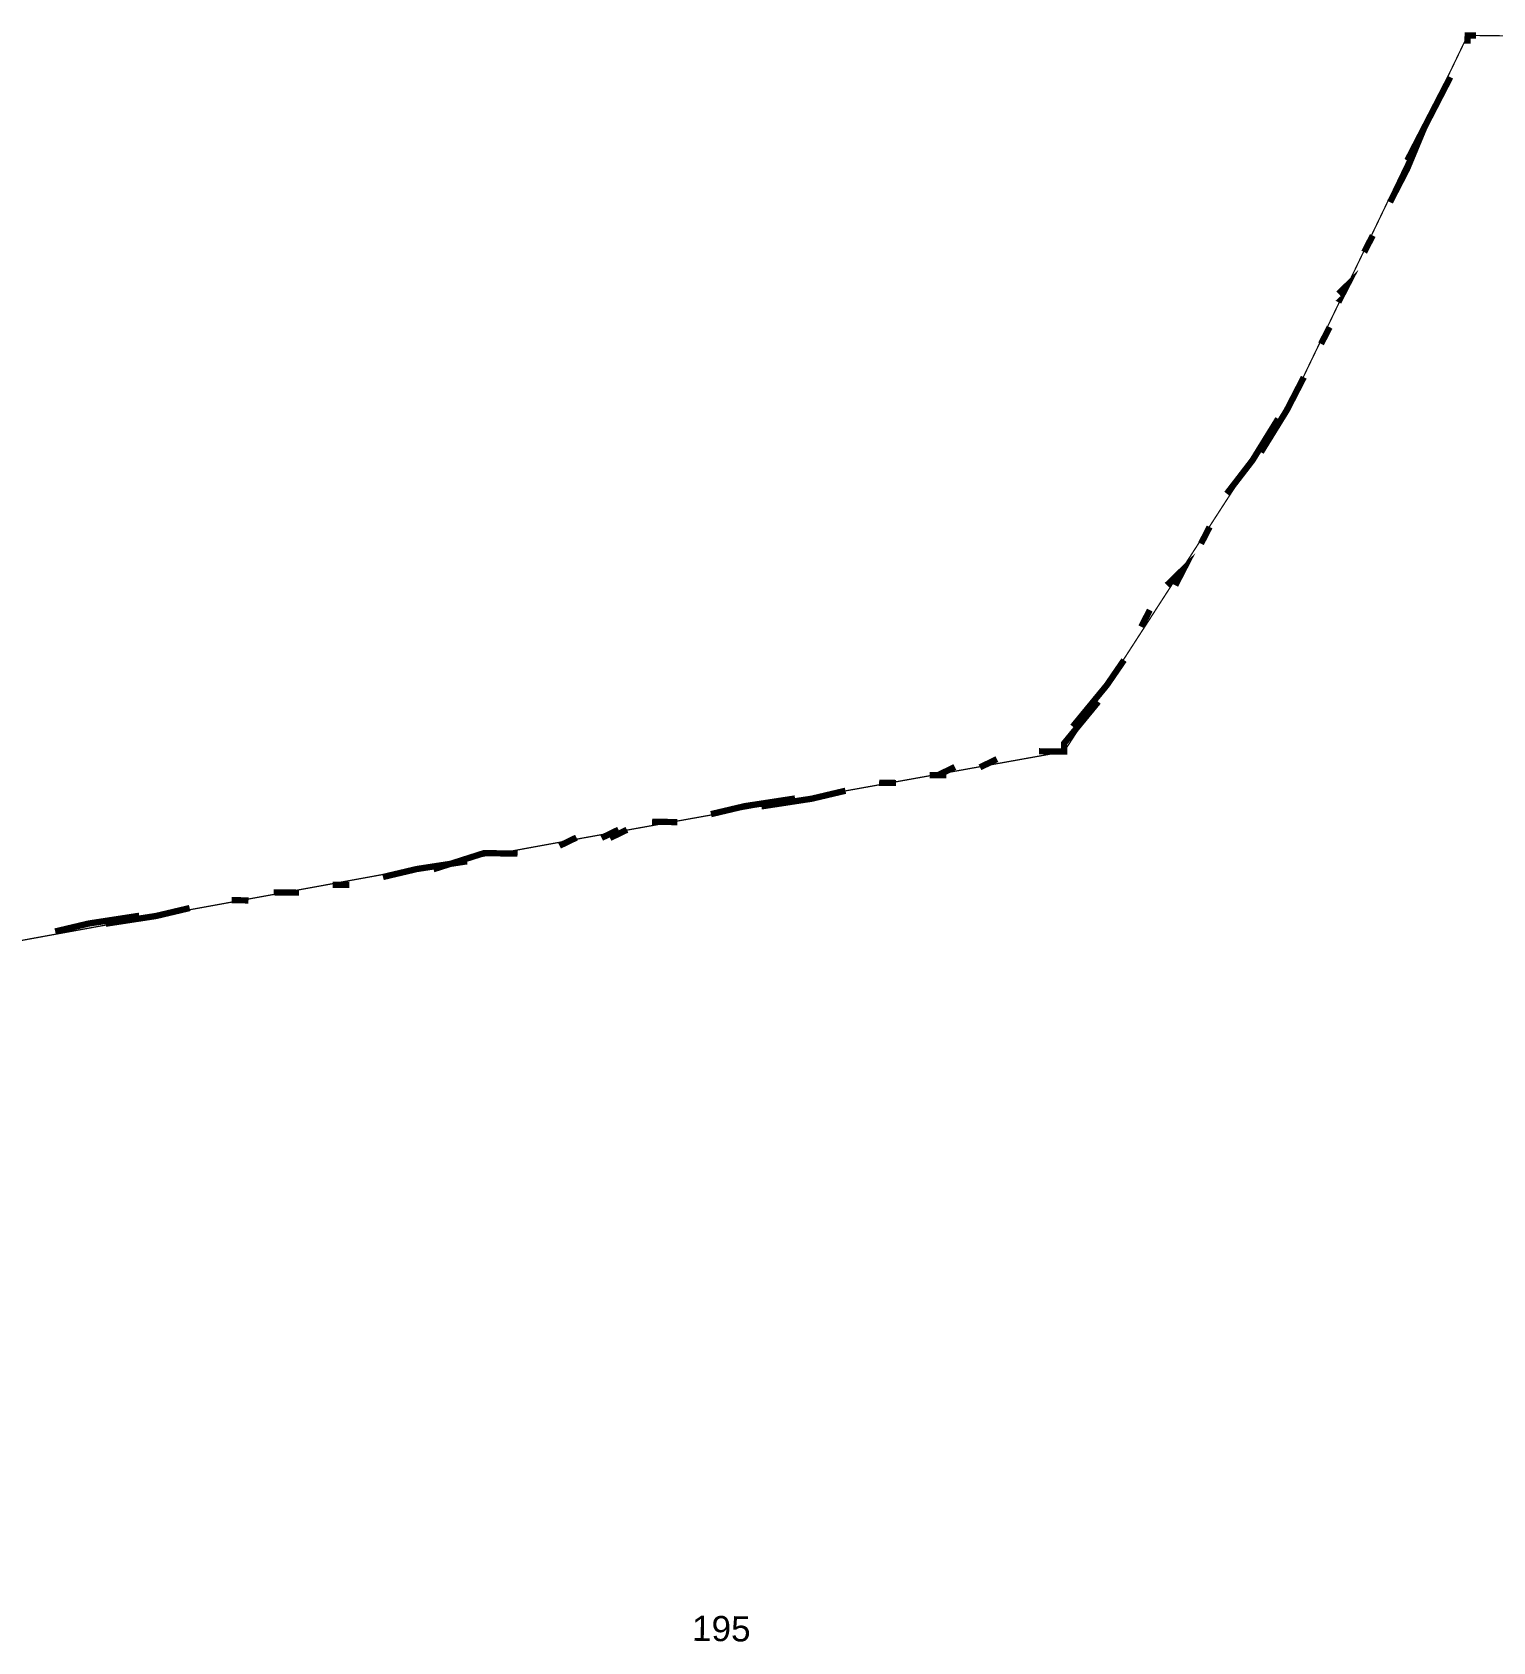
# Model space of a CAD drawing. Header units: metres. Extents: x 259278 to 277237, y 2171369 to 2185379.
# Drawn here: x 273274 to 273964, y 2171817 to 2172578 of the extents above; entities that cross this region are included whole.
import ezdxf

# ---------------------------------------------------------------- set-up
doc = ezdxf.new("R2010")
doc.units = ezdxf.units.M
doc.header["$MEASUREMENT"] = 0
for name, color, linetype in [('SURVEY NO.', 7, 'Continuous'), ('SURVEY PLOT BOUNDARY', 35, 'Continuous'), ('VILLAGE BOUNDARY', 212, 'Continuous')]:
    doc.layers.add(name, color=color, linetype=linetype)
doc.styles.add('PDF Arial', font='arial.ttf')

msp = doc.modelspace()

# ---------------------------------------------------------------- linework, layer by layer
at = {"layer": 'SURVEY PLOT BOUNDARY', "lineweight": 18, "const_width": 0.595}
msp.add_lwpolyline([(273149.54, 2172126.67), (273535.05, 2172197), (273761.57, 2172237.67), (273870.83, 2172406.77), (273952.33, 2172576.22), (274313.07, 2172571.53)], dxfattribs=at)
at = {"layer": 'VILLAGE BOUNDARY', "const_width": 2.97}
for points in [[(273952.28, 2172572.26), (273952.33, 2172576.22), (273956.29, 2172576.17)], [(273944.14, 2172556.5), (273936.01, 2172540.74), (273923.8, 2172517.11)], [(273915.62, 2172497.39), (273923.75, 2172513.15), (273931.94, 2172532.87)], [(273907.48, 2172481.63), (273903.42, 2172473.76)], [(273891.27, 2172454.09), (273895.28, 2172458), (273891.21, 2172450.12)], [(273883.03, 2172430.4), (273887.1, 2172438.28)], [(273874.89, 2172414.64), (273870.83, 2172406.77), (273866.76, 2172398.89), (273854.61, 2172379.22)], [(273838.49, 2172359.6), (273850.59, 2172375.31), (273862.74, 2172394.98)], [(273830.36, 2172343.85), (273826.29, 2172335.97)], [(273814.14, 2172316.3), (273818.21, 2172324.18), (273810.18, 2172316.35)], [(273798.03, 2172296.68), (273802.09, 2172304.56)], [(273789.89, 2172280.92), (273781.81, 2172269.13), (273765.69, 2172249.52)], [(273749.68, 2172237.83), (273761.57, 2172237.67), (273761.63, 2172241.64), (273777.74, 2172261.26)], [(273701.96, 2172226.55), (273709.94, 2172230.41)], [(273729.81, 2172234.12), (273721.83, 2172230.26)], [(273674.16, 2172222.95), (273682.08, 2172222.85)], [(273705.92, 2172226.5), (273697.99, 2172226.6)], [(273594.67, 2172208.12), (273610.57, 2172211.88), (273634.41, 2172215.53)], [(273658.25, 2172219.19), (273642.34, 2172215.43), (273618.5, 2172211.78)], [(273550.96, 2172200.76), (273542.98, 2172196.9)], [(273546.94, 2172196.85), (273554.92, 2172200.71)], [(273578.76, 2172204.36), (273566.86, 2172204.52)], [(273523.1, 2172193.19), (273531.08, 2172197.05)], [(273439.65, 2172178.41), (273455.56, 2172182.17), (273479.39, 2172185.83)], [(273503.23, 2172189.48), (273487.37, 2172189.69), (273463.49, 2172182.07)], [(273368.14, 2172167.45), (273376.07, 2172167.35)], [(273391.98, 2172171.1), (273399.9, 2172171), (273388.01, 2172171.16)], [(273423.74, 2172174.66), (273415.81, 2172174.76)], [(273284.69, 2172152.67), (273300.59, 2172156.43), (273324.43, 2172160.09)], [(273348.27, 2172163.74), (273332.36, 2172159.98), (273308.52, 2172156.33)]]:
    msp.add_lwpolyline(points, dxfattribs=at)

# ---------------------------------------------------------------- texts
at = {"layer": 'SURVEY NO.', "insert": (273585.61, 2171817.23), "char_height": 11.894, "attachment_point": 7, "rotation": 359.25436, "style": 'PDF Arial'}
msp.add_mtext('195', dxfattribs=at)

doc.saveas('drawing.dxf')
